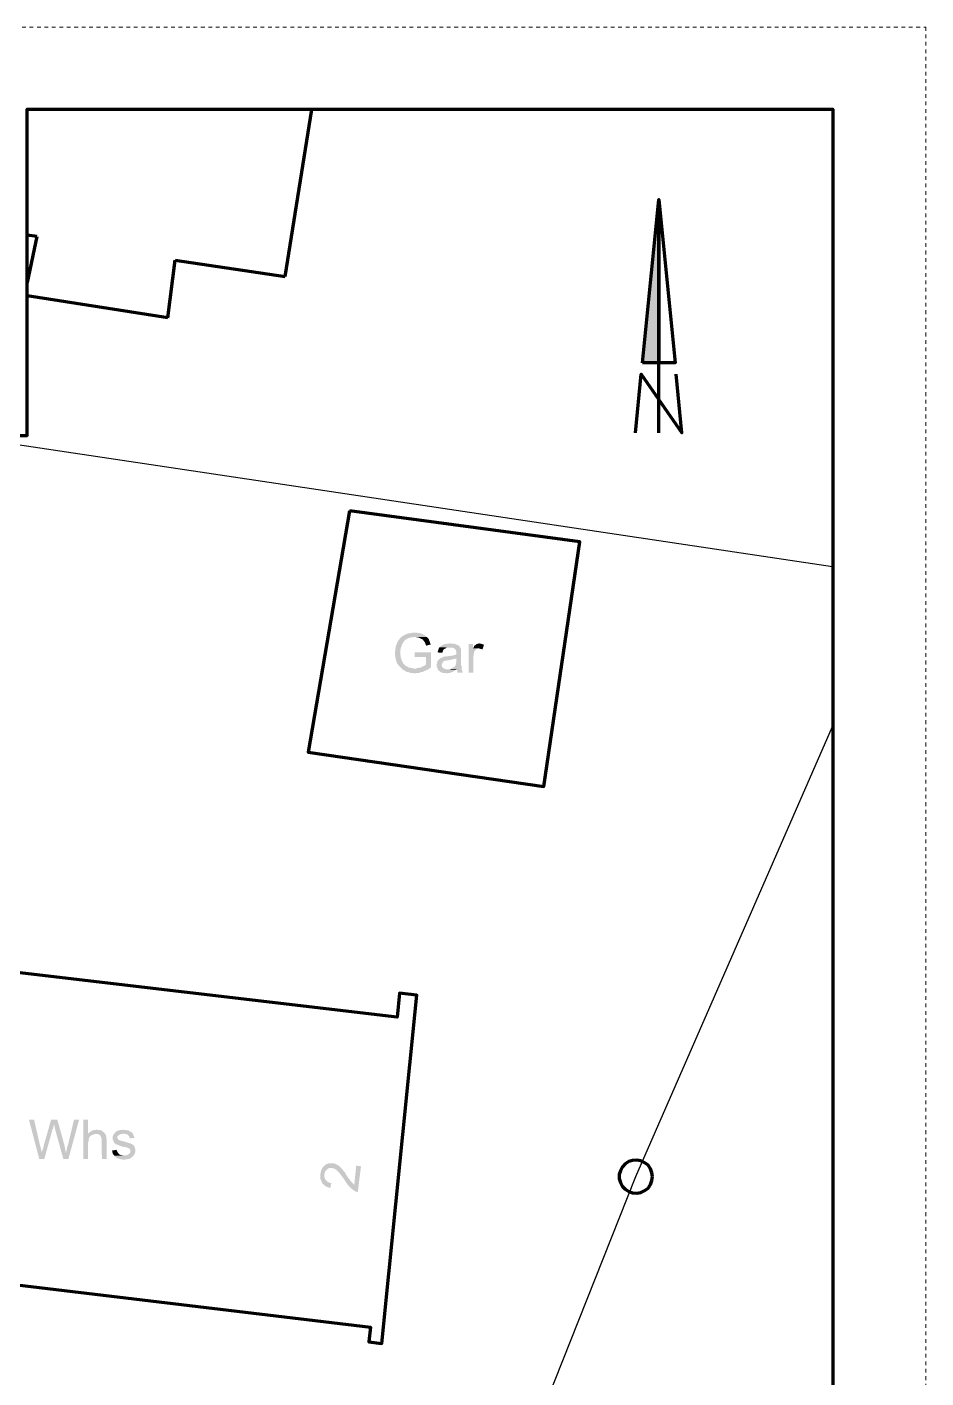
# Model space of a CAD drawing. Header units: metres. Extents: x -47 to 309, y -25 to 105.
# Drawn here: x 5.58 to 29.7, y 68.79 to 105.04 of the extents above; entities that cross this region are included whole.
import ezdxf

# ---------------------------------------------------------------- set-up
doc = ezdxf.new("R2010")
doc.units = ezdxf.units.M
doc.linetypes.add('AUSGEZOGEN', pattern=[0])
doc.linetypes.add('PUNKT2_S9', pattern=[0.001, 0, -0.001])
doc.layers.add('XR$1$STANDARD_1', color=7, linetype='AUSGEZOGEN', lineweight=25)

msp = doc.modelspace()

# ---------------------------------------------------------------- hatches: boundary and pattern name
at = {"layer": 'XR$1$STANDARD_1', "linetype": 'AUSGEZOGEN', "lineweight": 35, "transparency": 33554687}
h = msp.add_hatch(color=7, dxfattribs=at)
h.set_gradient(color2=(0, 0, 0), one_color=1)
h.paths.add_polyline_path([(22.5292, 100.4107), (22.5292, 96.0293), (22.0953, 96.0293)], flags=0)
at = {"layer": 'XR$1$STANDARD_1', "linetype": 'AUSGEZOGEN', "lineweight": 140, "transparency": 33554687}
h = msp.add_hatch(color=7, dxfattribs=at)
h.set_gradient(color2=(0, 0, 0), one_color=1)
h.paths.add_polyline_path([(15.9784, 88.7906), (15.9149, 88.7906), (15.8937, 88.78), (15.862, 88.78), (15.8302, 88.7695), (15.8091, 88.7695), (15.7773, 88.7589), (15.7562, 88.7483), (15.7244, 88.7377), (15.7032, 88.7271), (15.6927, 88.7165), (15.6609, 88.706), (15.6397, 88.6848), (15.6186, 88.6636), (15.5974, 88.653), (15.5763, 88.6319), (15.5657, 88.6001), (15.5445, 88.579), (15.5339, 88.5578), (15.5128, 88.5261), (15.5022, 88.4943), (15.4916, 88.4731), (15.481, 88.4414), (15.4704, 88.4096), (15.4704, 88.3885), (15.4598, 88.3567), (15.4598, 88.3038), (15.4493, 88.2721), (15.4493, 88.2086), (15.4598, 88.1768), (15.4598, 88.1239), (15.4704, 88.0922), (15.481, 88.071), (15.481, 88.0392), (15.4916, 88.0181), (15.5022, 87.9863), (15.5128, 87.9652), (15.5233, 87.944), (15.5445, 87.9228), (15.5551, 87.9017), (15.5763, 87.8805), (15.5974, 87.8593), (15.6186, 87.8382), (15.6397, 87.817), (15.9784, 87.8276), (15.9467, 87.8276), (15.9255, 87.8382), (15.8937, 87.8382), (15.862, 87.8487), (15.8408, 87.8487), (15.8091, 87.8593), (15.7879, 87.8699), (15.7879, 87.8805), (15.7562, 87.8911), (15.735, 87.9017), (15.7138, 87.9228), (15.6927, 87.944), (15.6715, 87.9652), (15.6609, 87.9863), (15.6503, 88.0181), (15.6397, 88.0287), (15.6292, 88.0498), (15.6186, 88.071), (15.6186, 88.1027), (15.608, 88.1239), (15.608, 88.1557), (15.5974, 88.1874), (15.5974, 88.325), (15.608, 88.3567), (15.608, 88.3779), (15.6186, 88.4096), (15.6292, 88.4308), (15.6397, 88.4626), (15.6397, 88.4731), (15.6503, 88.4943), (15.6715, 88.5155), (15.6821, 88.5472), (15.7032, 88.5684), (15.7138, 88.579), (15.735, 88.6001), (15.7562, 88.6107), (15.7879, 88.6319), (15.8197, 88.6425), (15.8302, 88.653), (15.862, 88.653), (15.8832, 88.6636), (15.9149, 88.6636), (15.9467, 88.6742), (16.3065, 88.6742), (16.2853, 88.6954), (16.2641, 88.706), (16.243, 88.7271), (16.2112, 88.7377), (16.1901, 88.7483), (16.1795, 88.7589), (16.1477, 88.7695), (16.1266, 88.7695), (16.0948, 88.78), (16.0736, 88.78), (16.0419, 88.7906), (16.0102, 88.7906)], flags=0)
h = msp.add_hatch(color=7, dxfattribs=at)
h.set_gradient(color2=(0, 0, 0), one_color=1)
h.paths.add_polyline_path([(16.3065, 88.6742), (15.9784, 88.6742), (16.0102, 88.6742), (16.0419, 88.6636), (16.0736, 88.6636), (16.0948, 88.653), (16.1266, 88.6425), (16.1371, 88.6425), (16.1583, 88.6213), (16.1901, 88.6107), (16.2112, 88.5896), (16.2218, 88.5684), (16.2324, 88.5578), (16.2536, 88.5261), (16.2641, 88.5049), (16.2747, 88.4731), (16.2853, 88.4414), (16.4123, 88.4731), (16.4017, 88.4943), (16.3911, 88.5261), (16.3806, 88.5578), (16.37, 88.579), (16.3594, 88.6107), (16.3488, 88.6319), (16.3276, 88.653)], flags=0)
h = msp.add_hatch(color=7, dxfattribs=at)
h.set_gradient(color2=(0, 0, 0), one_color=1)
h.paths.add_polyline_path([(16.9414, 88.5049), (16.9309, 88.5049), (16.8991, 88.4943), (16.8462, 88.4943), (16.8145, 88.4837), (16.7933, 88.4837), (16.7615, 88.4731), (16.7404, 88.4626), (16.7086, 88.452), (16.6875, 88.4308), (16.6663, 88.4202), (16.6451, 88.3991), (16.9203, 88.3885), (16.9944, 88.3885), (17.0261, 88.3779), (17.0473, 88.3673), (17.0684, 88.3461), (17.079, 88.325), (17.0896, 88.3038), (17.1002, 88.2721), (17.1002, 88.2086), (17.079, 88.198), (17.0579, 88.1874), (17.0367, 88.1874), (17.0049, 88.1768), (16.9732, 88.1768), (16.9414, 88.1662), (16.9097, 88.1662), (16.8674, 88.1557), (16.8039, 88.1557), (16.7721, 88.1451), (16.751, 88.1451), (16.7404, 88.1345), (16.7086, 88.1239), (16.6875, 88.1133), (17.1002, 88.1027), (17.1002, 88.0075), (17.0896, 87.9757), (17.0896, 87.944), (17.079, 87.9228), (17.0579, 87.8911), (17.0367, 87.8699), (17.0155, 87.8593), (16.9944, 87.8382), (16.9732, 87.8276), (16.952, 87.817), (17.1108, 87.817), (17.1108, 87.8064), (17.1214, 87.7747), (17.1214, 87.7429), (17.1319, 87.7218), (17.2695, 87.7218), (17.2695, 87.7323), (17.2589, 87.7535), (17.2484, 87.7852), (17.2378, 87.817), (17.2378, 87.8911), (17.2272, 87.9228), (17.2272, 88.3356), (17.2166, 88.3461), (17.2166, 88.3673), (17.1954, 88.3991), (17.1849, 88.4202), (17.1743, 88.4308), (17.1531, 88.452), (17.1214, 88.4626), (17.0896, 88.4731), (17.079, 88.4837), (17.0579, 88.4837), (17.0261, 88.4943), (16.9732, 88.4943)], flags=0)
h = msp.add_hatch(color=7, dxfattribs=at)
h.set_gradient(color2=(0, 0, 0), one_color=1)
h.paths.add_polyline_path([(17.5447, 88.4837), (17.4283, 88.4837), (17.4283, 87.7218), (17.5553, 87.7218), (17.5553, 88.1557), (17.5658, 88.1874), (17.5658, 88.2191), (17.5764, 88.2403), (17.5764, 88.2721), (17.587, 88.3038), (17.6082, 88.325), (17.6293, 88.3461), (17.6505, 88.3567), (17.6717, 88.3673), (17.7034, 88.3673), (17.5447, 88.3673)], flags=0)
h = msp.add_hatch(color=7, dxfattribs=at)
h.set_gradient(color2=(0, 0, 0), one_color=1)
h.paths.add_polyline_path([(17.714, 88.5049), (17.7034, 88.5049), (17.6823, 88.4943), (17.6505, 88.4837), (17.6293, 88.4731), (17.6188, 88.4626), (17.5976, 88.452), (17.5764, 88.4308), (17.5658, 88.3991), (17.5447, 88.3673), (17.714, 88.3673), (17.7458, 88.3567), (17.7669, 88.3567), (17.7987, 88.3356), (17.841, 88.4626), (17.8198, 88.4731), (17.7881, 88.4837), (17.7669, 88.4943), (17.7352, 88.4943)], flags=0)
h = msp.add_hatch(color=7, dxfattribs=at)
h.set_gradient(color2=(0, 0, 0), one_color=1)
h.paths.add_polyline_path([(16.4229, 88.2615), (15.9784, 88.2615), (15.9784, 88.1345), (16.2853, 88.1345), (16.2853, 87.9334), (16.2641, 87.9228), (16.243, 87.9017), (16.2218, 87.8911), (16.1901, 87.8805), (16.1583, 87.8593), (16.1477, 87.8593), (16.1266, 87.8487), (16.0948, 87.8487), (16.0631, 87.8382), (16.0419, 87.8382), (16.0102, 87.8276), (15.9784, 87.8276), (15.6397, 87.817), (15.6609, 87.7958), (15.6821, 87.7852), (15.7138, 87.7747), (15.735, 87.7535), (15.7667, 87.7429), (15.7879, 87.7323), (15.8197, 87.7323), (15.8408, 87.7218), (15.8726, 87.7112), (15.9255, 87.7112), (15.9572, 87.7006), (16.0102, 87.7006), (16.0419, 87.7112), (16.1054, 87.7112), (16.1266, 87.7218), (16.1583, 87.7323), (16.1901, 87.7323), (16.2112, 87.7429), (16.2218, 87.7535), (16.2536, 87.7641), (16.2747, 87.7747), (16.2959, 87.7852), (16.3276, 87.7958), (16.3488, 87.817), (16.3806, 87.8276), (16.4017, 87.8487), (16.4229, 87.8699)], flags=0)
h = msp.add_hatch(color=7, dxfattribs=at)
h.set_gradient(color2=(0, 0, 0), one_color=1)
h.paths.add_polyline_path([(16.6875, 88.1133), (16.6663, 88.1027), (16.6557, 88.0922), (16.6345, 88.071), (16.6134, 88.0498), (16.5922, 88.0287), (16.5922, 88.0075), (16.5816, 87.9757), (16.571, 87.9546), (16.571, 87.8911), (16.5816, 87.8593), (16.5922, 87.8382), (16.6028, 87.8064), (16.6134, 87.7852), (16.6345, 87.7641), (16.6451, 87.7641), (16.6663, 87.7429), (16.6875, 87.7323), (16.7086, 87.7218), (16.7404, 87.7112), (16.7933, 87.7112), (16.8356, 87.7006), (16.8568, 87.7006), (16.8885, 87.7112), (16.9203, 87.7112), (16.952, 87.7218), (16.9732, 87.7323), (16.9838, 87.7323), (17.0155, 87.7429), (17.0367, 87.7641), (17.0579, 87.7747), (17.0896, 87.7958), (16.8568, 87.8064), (16.825, 87.8064), (16.7933, 87.817), (16.7721, 87.8276), (16.751, 87.8382), (16.7404, 87.8487), (16.7192, 87.8699), (16.7086, 87.9017), (16.7086, 87.9334), (16.7192, 87.9652), (16.7298, 87.9863), (16.7298, 87.9969), (16.751, 88.0181), (16.7721, 88.0287), (16.7933, 88.0392), (16.825, 88.0392), (16.8568, 88.0498), (16.8885, 88.0498), (16.9097, 88.0604), (16.9414, 88.0604), (16.9732, 88.071), (17.0049, 88.071), (17.0367, 88.0816), (17.0579, 88.0922), (17.079, 88.0922), (17.1002, 88.1027)], flags=0)
h = msp.add_hatch(color=7, dxfattribs=at)
h.set_gradient(color2=(0, 0, 0), one_color=1)
h.paths.add_polyline_path([(16.6451, 88.3991), (16.6345, 88.3779), (16.624, 88.3567), (16.6134, 88.325), (16.6028, 88.2932), (16.5922, 88.2615), (16.7192, 88.2509), (16.7298, 88.2721), (16.7404, 88.3038), (16.751, 88.325), (16.7615, 88.3461), (16.7827, 88.3567), (16.8039, 88.3673), (16.825, 88.3779), (16.8462, 88.3885), (16.9203, 88.3885)], flags=0)
h = msp.add_hatch(color=7, dxfattribs=at)
h.set_gradient(color2=(0, 0, 0), one_color=1)
h.paths.add_polyline_path([(16.952, 87.817), (16.9203, 87.8064), (16.8568, 87.8064), (17.0896, 87.7958), (17.1108, 87.817)], flags=0)
h = msp.add_hatch(color=7, dxfattribs=at)
h.set_gradient(color2=(0, 0, 0), one_color=1)
h.paths.add_polyline_path([(5.7659, 75.7207), (5.6283, 75.7207), (5.9035, 74.673), (5.967, 74.8212), (5.967, 74.8635), (5.9564, 74.8952), (5.9564, 74.9164), (5.9458, 74.9482), (5.9458, 74.9799), (5.9352, 75.0011), (5.9246, 75.0328)], flags=0)
h = msp.add_hatch(color=7, dxfattribs=at)
h.set_gradient(color2=(0, 0, 0), one_color=1)
h.paths.add_polyline_path([(6.3903, 75.7207), (6.2209, 75.7207), (6.0199, 75.0117), (6.0199, 75.0011), (6.0093, 74.9905), (6.0093, 74.9693), (5.9987, 74.9376), (5.9881, 74.9058), (5.9775, 74.8635), (5.967, 74.8212), (5.9035, 74.673), (6.041, 74.673), (6.2633, 75.4773), (6.2739, 75.4773), (6.2739, 75.5091), (6.2844, 75.5302), (6.295, 75.562), (6.295, 75.5937)], flags=0)
h = msp.add_hatch(color=7, dxfattribs=at)
h.set_gradient(color2=(0, 0, 0), one_color=1)
h.paths.add_polyline_path([(6.3903, 75.7207), (6.295, 75.5937), (6.3056, 75.5726), (6.3162, 75.5514), (6.3162, 75.5196), (6.3268, 75.4773), (6.549, 74.673), (6.6231, 74.8212), (6.6125, 74.8529), (6.6125, 74.8741), (6.6019, 74.9058), (6.6019, 74.927), (6.5913, 74.9587), (6.5913, 74.9905), (6.5808, 75.0117), (6.5808, 75.0434), (6.5702, 75.0752), (6.5596, 75.1069), (6.549, 75.1281), (6.549, 75.1598), (6.5384, 75.1916)], flags=0)
h = msp.add_hatch(color=7, dxfattribs=at)
h.set_gradient(color2=(0, 0, 0), one_color=1)
h.paths.add_polyline_path([(6.9723, 75.7207), (6.8348, 75.7207), (6.676, 75.0434), (6.6654, 75.0434), (6.6654, 75.0117), (6.6548, 74.9905), (6.6443, 74.9587), (6.6443, 74.927), (6.6337, 74.8952), (6.6337, 74.8741), (6.6231, 74.8423), (6.6231, 74.8212), (6.549, 74.673), (6.6866, 74.673)], flags=0)
h = msp.add_hatch(color=7, dxfattribs=at)
h.set_gradient(color2=(0, 0, 0), one_color=1)
h.paths.add_polyline_path([(7.2157, 75.7207), (7.0887, 75.7207), (7.0887, 74.673), (7.2157, 74.673), (7.2157, 75.1175), (7.2263, 75.1492), (7.2263, 75.181), (7.2369, 75.2127), (7.2369, 75.2339), (7.2475, 75.2551), (7.2687, 75.2762), (7.2898, 75.2974), (7.311, 75.308), (7.3322, 75.3186), (7.3639, 75.3291), (7.3957, 75.3397), (7.4168, 75.3397), (7.2157, 75.3503)], flags=0)
h = msp.add_hatch(color=7, dxfattribs=at)
h.set_gradient(color2=(0, 0, 0), one_color=1)
h.paths.add_polyline_path([(7.4486, 75.4561), (7.438, 75.4561), (7.4168, 75.4456), (7.3851, 75.4456), (7.3533, 75.435), (7.3322, 75.435), (7.311, 75.4138), (7.2792, 75.4032), (7.2581, 75.3926), (7.2369, 75.3715), (7.2157, 75.3503), (7.4168, 75.3397), (7.4697, 75.3397), (7.4909, 75.3291), (7.5226, 75.3186), (7.5438, 75.2974), (7.5438, 75.2868), (7.5544, 75.2762), (7.565, 75.2445), (7.5756, 75.2233), (7.5756, 75.1598), (7.5861, 74.673), (7.7131, 74.673), (7.7131, 75.1916), (7.7026, 75.2233), (7.7026, 75.2762), (7.692, 75.308), (7.6814, 75.3291), (7.6708, 75.3397), (7.6602, 75.3609), (7.6391, 75.3821), (7.6179, 75.4032), (7.5967, 75.4138), (7.5861, 75.4244), (7.565, 75.435), (7.5332, 75.4456), (7.4803, 75.4456)], flags=0)
h = msp.add_hatch(color=7, dxfattribs=at)
h.set_gradient(color2=(0, 0, 0), one_color=1)
h.paths.add_polyline_path([(8.1576, 75.4561), (8.1259, 75.4456), (8.073, 75.4456), (8.0412, 75.435), (8.0095, 75.4244), (7.9883, 75.4138), (7.9565, 75.4032), (7.9565, 75.3926), (7.9354, 75.3715), (7.9142, 75.3503), (8.1788, 75.3503), (8.2105, 75.3397), (8.2317, 75.3397), (8.2635, 75.3291), (8.2846, 75.308), (8.2952, 75.2974), (8.3164, 75.2762), (8.3269, 75.2551), (8.3269, 75.2233), (8.4539, 75.2339), (8.4539, 75.2551), (8.4434, 75.2868), (8.4328, 75.308), (8.4222, 75.3291), (8.4116, 75.3609), (8.3904, 75.3821), (8.3693, 75.3926), (8.3375, 75.4138), (8.3164, 75.4244), (8.2952, 75.435), (8.274, 75.435), (8.2423, 75.4456), (8.1894, 75.4456)], flags=0)
h = msp.add_hatch(color=7, dxfattribs=at)
h.set_gradient(color2=(0, 0, 0), one_color=1)
h.paths.add_polyline_path([(7.9142, 75.3503), (7.9036, 75.3291), (7.893, 75.3186), (7.8825, 75.2868), (7.8719, 75.2656), (7.8719, 75.2127), (7.8825, 75.181), (7.893, 75.1598), (7.9036, 75.1281), (7.9142, 75.1069), (7.9354, 75.0857), (7.9565, 75.0752), (7.9883, 75.054), (8.0095, 75.054), (8.0306, 75.0434), (8.0518, 75.0328), (8.0835, 75.0222), (8.1047, 75.0117), (8.147, 75.0011), (8.1788, 74.9905), (8.2105, 74.9905), (8.2529, 74.9799), (8.274, 74.9693), (8.2952, 74.9587), (8.3164, 74.9482), (8.3375, 74.9376), (8.3481, 74.9058), (8.3481, 74.8423), (8.3269, 74.8212), (8.3058, 74.8), (8.2952, 74.7894), (8.274, 74.7788), (8.2423, 74.7683), (8.2105, 74.7683), (8.1788, 74.7577), (7.9142, 74.7577), (7.9354, 74.7365), (7.9565, 74.7153), (7.9777, 74.7048), (7.9989, 74.6836), (8.0306, 74.6836), (8.0518, 74.673), (8.0835, 74.6624), (8.1153, 74.6624), (8.147, 74.6518), (8.2, 74.6518), (8.2317, 74.6624), (8.2635, 74.6624), (8.2846, 74.673), (8.3164, 74.673), (8.3375, 74.6836), (8.3693, 74.7048), (8.3904, 74.7153), (8.4116, 74.7365), (8.4328, 74.7577), (8.4434, 74.7788), (8.4539, 74.7894), (8.4645, 74.8106), (8.4751, 74.8423), (8.4857, 74.8635), (8.4857, 74.927), (8.4751, 74.9587), (8.4645, 74.9799), (8.4539, 75.0117), (8.4434, 75.0222), (8.4222, 75.0434), (8.401, 75.0646), (8.3693, 75.0752), (8.3587, 75.0857), (8.3375, 75.0857), (8.3058, 75.0963), (8.2846, 75.1069), (8.2529, 75.1175), (8.2211, 75.1281), (8.1788, 75.1387), (8.1365, 75.1492), (8.1047, 75.1598), (8.0835, 75.1598), (8.0624, 75.1704), (8.0306, 75.181), (8.02, 75.2022), (8.0095, 75.2233), (7.9989, 75.2445), (7.9989, 75.2656), (8.02, 75.2974), (8.0412, 75.3186), (8.0518, 75.3186), (8.073, 75.3291), (8.0941, 75.3397), (8.1259, 75.3397), (8.1682, 75.3503)], flags=0)
h = msp.add_hatch(color=7, dxfattribs=at)
h.set_gradient(color2=(0, 0, 0), one_color=1)
h.paths.add_polyline_path([(7.9777, 74.9164), (7.8507, 74.8952), (7.8613, 74.8847), (7.8613, 74.8529), (7.8719, 74.8318), (7.8825, 74.8), (7.9036, 74.7788), (7.9142, 74.7577), (8.1788, 74.7577), (8.147, 74.7683), (8.1153, 74.7683), (8.0835, 74.7788), (8.0624, 74.7894), (8.0412, 74.8), (8.0306, 74.8212), (8.0095, 74.8423), (7.9989, 74.8635), (7.9883, 74.8847)], flags=0)
h = msp.add_hatch(color=7, dxfattribs=at)
h.set_gradient(color2=(0, 0, 0), one_color=1)
h.paths.add_polyline_path([(13.4491, 74.2603), (13.4491, 74.1439), (13.4597, 74.1121), (13.4702, 74.0909), (13.4808, 74.0698), (13.4914, 74.038), (13.502, 74.0169), (13.5126, 73.9957), (13.5337, 73.9851), (13.5549, 73.964), (13.5761, 73.9428), (13.5972, 73.9322), (13.629, 73.9216), (13.6502, 73.911), (13.6819, 73.9005), (13.7137, 73.8899), (13.7454, 74.0274), (13.7137, 74.0274), (13.6819, 74.038), (13.6607, 74.0486), (13.6396, 74.0592), (13.6184, 74.0804), (13.5972, 74.1015), (13.5867, 74.1121), (13.5761, 74.1333), (13.5655, 74.165), (13.5549, 74.1862), (13.5549, 74.2497), (13.5867, 74.5143), (13.5655, 74.4931), (13.5549, 74.4931), (13.5443, 74.4719), (13.5232, 74.4508), (13.502, 74.4296), (13.4914, 74.4084), (13.4808, 74.3873), (13.4702, 74.3555), (13.4597, 74.3238), (13.4597, 74.3026)], flags=0)
h = msp.add_hatch(color=7, dxfattribs=at)
h.set_gradient(color2=(0, 0, 0), one_color=1)
h.paths.add_polyline_path([(13.5867, 74.5143), (13.5549, 74.2497), (13.5549, 74.2709), (13.5655, 74.292), (13.5761, 74.3238), (13.5867, 74.3449), (13.6078, 74.3661), (13.629, 74.3873), (13.6502, 74.4084), (13.6713, 74.419), (13.7031, 74.4296), (13.756, 74.4296), (13.7772, 74.419), (13.8089, 74.419), (13.8301, 74.4084), (13.8618, 74.3873), (13.883, 74.3767), (13.9041, 74.3555), (13.9041, 74.3449), (13.9253, 74.3344), (13.9359, 74.3238), (13.9571, 74.3026), (13.9676, 74.2814), (13.9888, 74.2603), (13.9994, 74.2391), (14.0206, 74.2179), (14.0417, 74.1862), (14.0629, 74.1544), (14.0841, 74.1333), (14.1052, 74.0909), (14.1264, 74.0698), (14.137, 74.038), (14.1581, 74.0169), (14.1793, 73.9851), (14.1899, 73.964), (14.2111, 73.9428), (14.2216, 73.9322), (14.2428, 73.911), (14.2534, 73.9005), (14.2746, 73.8793), (14.3063, 73.8581), (14.3275, 73.837), (14.3486, 73.8264), (14.3698, 73.8158), (14.3804, 73.8052), (14.4015, 73.7946), (14.4333, 73.7946), (14.4545, 73.784), (14.5391, 74.4719), (14.4121, 74.4931), (14.3592, 73.9745), (14.338, 73.9957), (14.3169, 74.0169), (14.2957, 74.038), (14.2851, 74.0486), (14.2746, 74.0698), (14.2534, 74.0804), (14.2428, 74.1121), (14.2216, 74.1333), (14.2005, 74.165), (14.1793, 74.1968), (14.1687, 74.2074), (14.1476, 74.2391), (14.1264, 74.2709), (14.1158, 74.3026), (14.0946, 74.3238), (14.0735, 74.3449), (14.0629, 74.3661), (14.0417, 74.3873), (14.0311, 74.4084), (14.0206, 74.419), (14.01, 74.4296), (13.9888, 74.4508), (13.9676, 74.4719), (13.9465, 74.4931), (13.9147, 74.5037), (13.8936, 74.5143), (13.883, 74.5248), (13.8618, 74.5354), (13.8301, 74.546), (13.8089, 74.5566), (13.7772, 74.5566), (13.6819, 74.5566), (13.6607, 74.546), (13.629, 74.5354), (13.6078, 74.5248)], flags=0)

# ---------------------------------------------------------------- linework, layer by layer
at = {"layer": 'XR$1$STANDARD_1', "color": 7, "linetype": 'AUSGEZOGEN', "lineweight": 140, "transparency": 33554687}
for p, q in [((12.5072, 98.347), (13.2163, 102.8236)), ((5.84, 99.4159), (5.5754, 99.4543)), ((5.84, 99.4159), (5.5754, 98.184)), ((9.3535, 97.2358), (9.5546, 98.7809)), ((9.5546, 98.7809), (12.5072, 98.347)), ((9.3535, 97.2358), (5.5754, 97.8274))]:
    msp.add_line(p, q, dxfattribs=at)
at = {"layer": 'XR$1$STANDARD_1', "color": 7, "linetype": 'AUSGEZOGEN', "lineweight": -3, "transparency": 33554687}
msp.add_line((27.1963, 90.558), (-25.8347, 98.4846), dxfattribs=at)
at = {"layer": 'XR$1$STANDARD_1', "color": 7, "linetype": 'PUNKT2_S9', "lineweight": 13, "transparency": 33554687}
msp.add_lwpolyline([(-44.5559, 105.0398), (29.7039, 105.0398), (29.7039, 0), (-44.5559, 0), (-44.5559, 105.0398)], close=True, dxfattribs=at)
at = {"layer": 'XR$1$STANDARD_1', "color": 7, "linetype": 'AUSGEZOGEN', "lineweight": 200, "transparency": 33554687}
for points in [[(-43.1801, 94.0821), (5.5754, 94.0821), (5.5754, 102.8342), (27.2069, 102.8342), (27.2069, 1.4604), (-43.1801, 1.4604), (-43.1801, 94.0821)], [(22.0953, 96.0293), (22.5292, 100.4107), (22.5292, 96.0293), (22.0953, 96.0293)]]:
    msp.add_lwpolyline(points, close=True, dxfattribs=at)
for points in [[(22.5292, 94.1562), (22.5292, 100.4107), (22.9737, 96.0293), (22.5292, 96.0293)], [(21.9048, 94.1562), (22.0636, 95.7224), (23.1536, 94.1562), (22.9949, 95.7224)]]:
    msp.add_lwpolyline(points, dxfattribs=at)
at = {"layer": 'XR$1$STANDARD_1', "color": 7, "linetype": 'AUSGEZOGEN', "lineweight": 140, "transparency": 33554687}
for points in [[(14.2322, 92.0607), (13.121, 85.584), (19.4496, 84.6633), (20.4126, 91.2247), (14.2322, 92.0607)], [(22.3599, 74.1968), (22.3493, 74.3026), (22.307, 74.4084), (22.2435, 74.5037), (22.1588, 74.5672), (22.053, 74.6201), (21.9472, 74.6413), (21.8308, 74.6307), (21.7249, 74.5989), (21.6297, 74.5354), (21.5556, 74.4613), (21.5027, 74.3555), (21.4709, 74.2497), (21.4709, 74.1439), (21.5027, 74.038), (21.5556, 73.9322), (21.6297, 73.8581), (21.7249, 73.7946), (21.8308, 73.7629), (21.9472, 73.7523), (22.053, 73.7735), (22.1588, 73.8264), (22.2435, 73.8899), (22.307, 73.9851), (22.3493, 74.0909), (22.3599, 74.1968)]]:
    msp.add_lwpolyline(points, close=True, dxfattribs=at)
at = {"layer": 'XR$1$STANDARD_1', "color": 7, "linetype": 'AUSGEZOGEN', "lineweight": -3, "transparency": 33554687}
msp.add_lwpolyline([(16.8991, 61.5502), (21.9154, 74.1968), (27.1963, 86.2719)], dxfattribs=at)
at = {"layer": 'XR$1$STANDARD_1', "color": 7, "linetype": 'AUSGEZOGEN', "lineweight": 140, "transparency": 33554687}
msp.add_lwpolyline([(5.078, 71.3182), (14.7931, 70.1541), (14.7508, 69.7625), (15.1, 69.7202), (16.0419, 79.0649), (15.5763, 79.1178), (15.5128, 78.4723), (4.0832, 79.8163)], dxfattribs=at)

doc.saveas('drawing.dxf')
